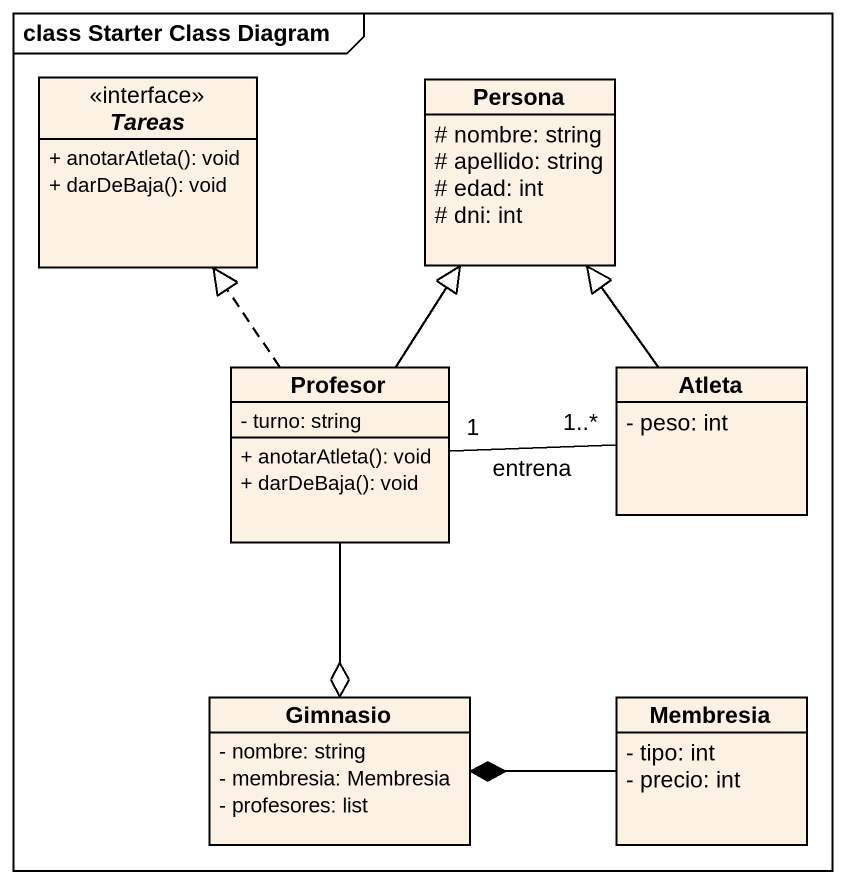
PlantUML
@startuml
mainframe class Starter Class Diagram
hide circle
hide empty members
skinparam classAttributeIconSize 0
interface Tareas {
  + anotarAtleta(): void
  + darDeBaja(): void
}
class Persona {
  # nombre: string
  # apellido: string
  # edad: int
  # dni: int
}
class Profesor {
  - turno: string
  + anotarAtleta(): void
  + darDeBaja(): void
}
class Atleta {
  - peso: int
}
class Gimnasio {
  - nombre: string
  - membresia: Membresia
  - profesores: list
}
class Membresia {
  - tipo: int
  - precio: int
}
Profesor .up.|> Tareas
Profesor -up-|> Persona
Profesor "1" -right- "1..*" Atleta : entrena
Profesor --o Gimnasio
Atleta -up-|> Persona
Membresia -left-* Gimnasio
@enduml
